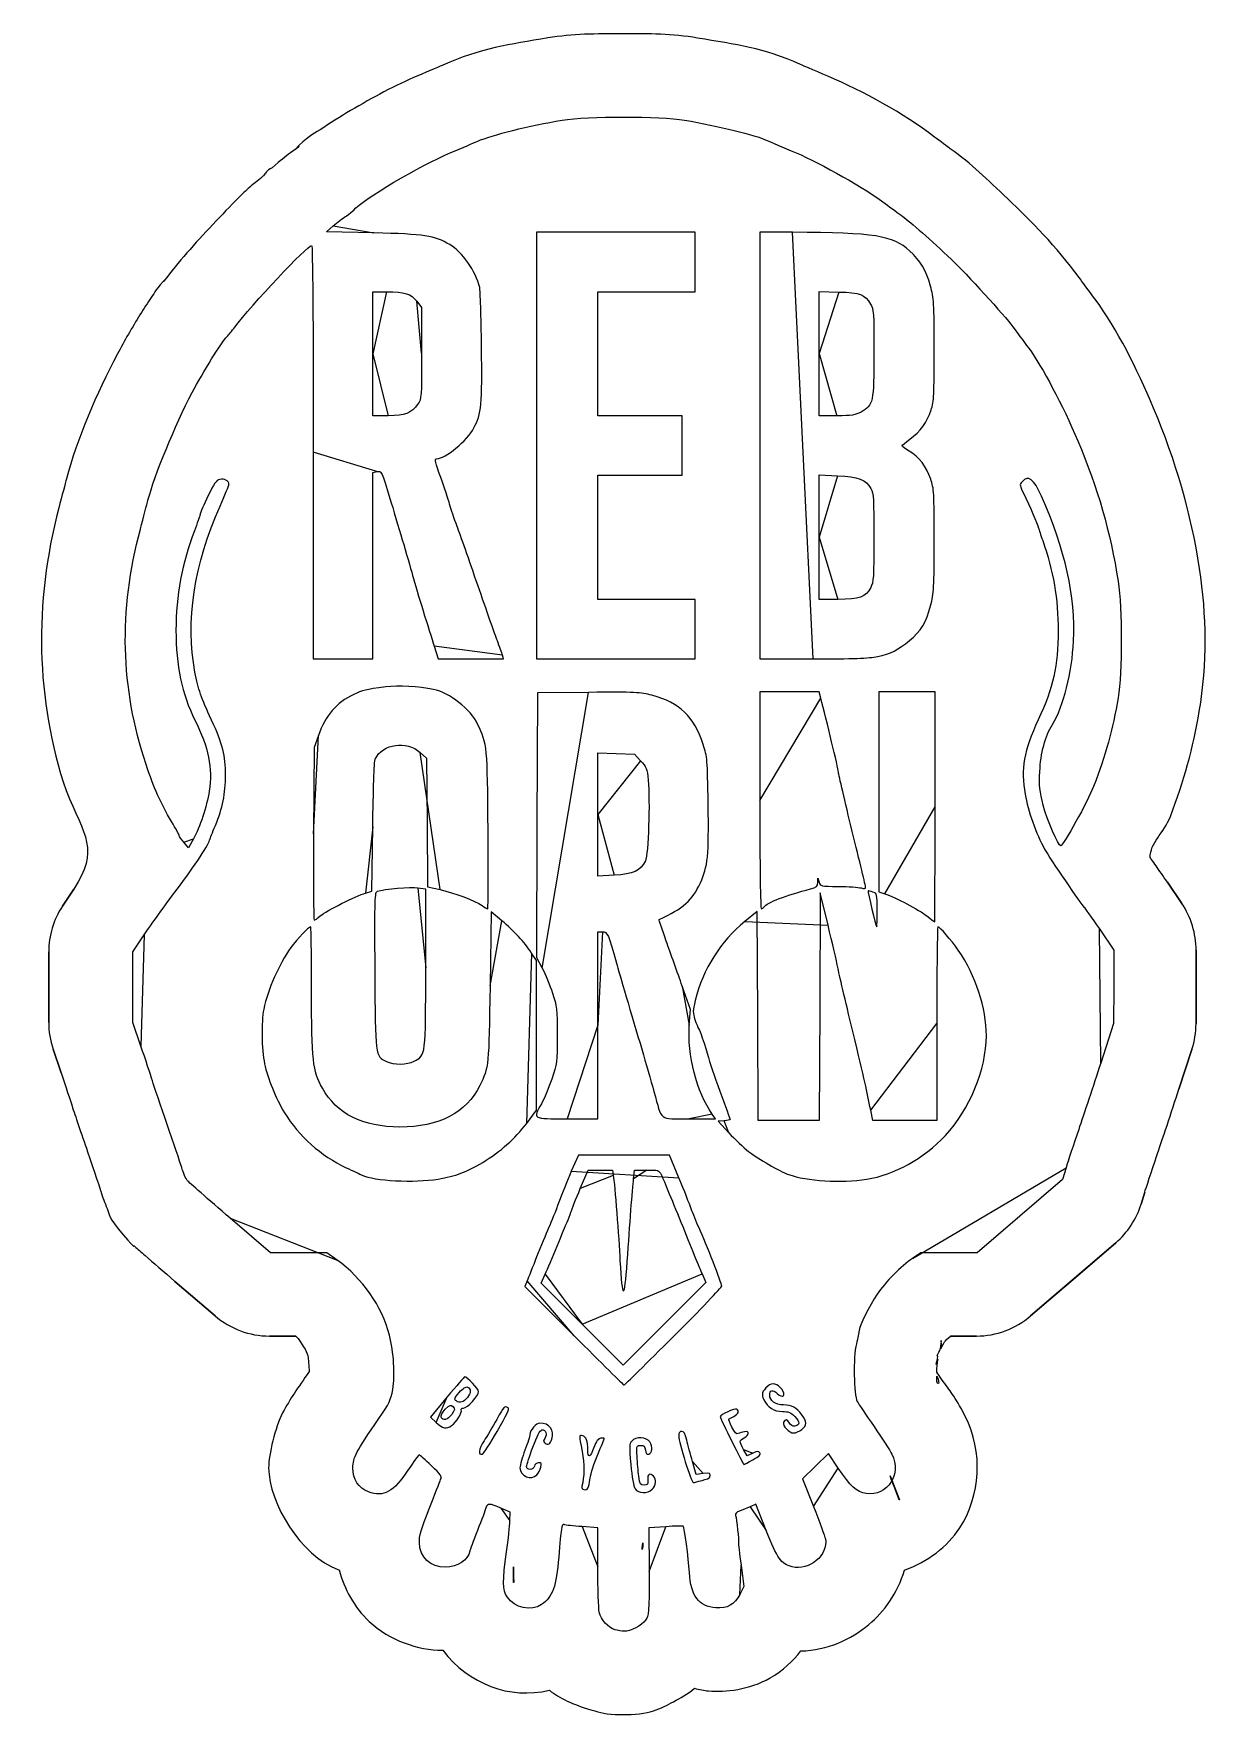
# Model space of a CAD drawing. Extents: x 17 to 183, y 228 to 282.
# Drawn here: x 85.1 to 120, y 228.4 to 278.4 of the extents above; entities that cross this region are included whole.
import ezdxf

# ---------------------------------------------------------------- set-up
doc = ezdxf.new("R2010")
doc.units = 0
doc.layers.add('Layer_1', color=7, linetype='CONTINUOUS')

msp = doc.modelspace()

# ---------------------------------------------------------------- linework, layer by layer
at = {"layer": 'Layer_1', "color": 7}
for points in [[(102.614869, 278.425841), (102.614699, 278.42582)], [(92.984274, 275.067893), (92.984274, 275.067893)], [(92.362093, 274.594058), (92.182258, 274.440155)], [(95.207341, 272.5032), (93.800757, 272.538258), (94.002277, 272.71075)], [(104.772586, 260.715096), (104.772586, 261.600705), (103.321173, 261.600705), (101.86976, 261.600705), (101.86976, 263.445722), (101.86976, 265.290739), (103.124372, 265.290739), (104.378983, 265.290739), (104.378983, 266.176347), (104.378983, 267.061955), (103.124372, 267.061955), (101.86976, 267.061955), (101.86976, 268.906972), (101.86976, 270.751989), (103.321173, 270.751989), (104.772586, 270.751989), (104.772586, 271.637597), (104.772586, 272.523205), (102.410965, 272.523205), (100.049343, 272.523205), (100.049343, 266.176347), (100.049343, 259.829488), (102.410965, 259.829488), (104.772586, 259.829488), (104.772586, 260.715096), (104.772586, 260.715096)], [(107.663113, 272.518855), (106.691405, 272.523209), (106.691405, 266.17635), (106.691405, 259.829492), (108.278119, 259.830354)], [(95.178498, 268.906973), (95.178498, 270.75199), (95.584402, 270.751731)], [(108.46262, 268.912154), (108.46262, 270.762353), (109.040726, 270.743836)], [(96.489447, 270.468216), (96.629911, 270.284622), (96.629911, 268.922961)], [(95.638627, 267.061992), (95.178498, 267.061992), (95.178498, 268.907009), (95.178498, 268.906973)], [(108.984827, 267.061955), (108.46262, 267.061955), (108.46262, 268.912154), (108.46262, 268.912154)], [(93.40728, 265.979545), (93.40728, 259.829488), (94.292889, 259.829488), (95.178497, 259.829488), (95.178497, 262.603578), (95.178497, 265.377668), (95.298585, 265.400625)], [(108.46262, 263.452689), (108.46262, 265.304674), (109.00151, 265.279131)], [(109.00869, 261.600705), (108.46262, 261.600705), (108.46262, 263.452689), (108.46262, 263.452689)], [(97.002519, 260.210792), (97.119905, 259.829488), (98.095934, 259.829488), (99.071964, 259.829488), (99.037786, 259.940189)], [(110.19172, 259.900493), (110.19172, 259.900482)], [(101.5951, 258.833901), (100.073944, 258.820878), (100.061346, 254.88611), (100.04875, 250.951341), (100.216261, 250.630271)], [(108.507734, 258.660978), (108.458829, 258.84548), (107.575118, 258.84548), (106.691406, 258.84548), (106.691406, 255.62285)], [(111.906653, 255.426047), (111.906653, 258.845479), (111.070245, 258.845479), (110.233837, 258.845479), (110.233837, 255.872667), (110.233837, 252.899855), (110.41373, 252.840485)], [(93.562204, 257.553865), (93.435447, 257.197264), (93.418928, 254.626541)], [(96.589552, 257.04475), (96.777513, 256.872628), (96.791455, 254.9608), (96.805397, 253.048973), (97.185059, 252.965638)], [(101.86976, 255.202421), (101.86976, 257.033768), (102.414604, 257.017115), (102.959449, 257.000461), (103.147746, 256.798481)], [(102.355669, 253.39447), (101.86976, 253.371072), (101.86976, 255.202421), (101.86976, 255.202421)], [(111.906653, 255.426047), (111.906653, 255.426047)], [(94.957097, 252.864107), (95.153898, 252.92108), (95.178498, 254.83777)], [(89.842407, 254.475162), (89.692646, 254.213083), (89.557345, 254.374902)], [(108.418324, 253.177023), (108.42323, 253.310428), (108.456851, 253.189939)], [(119.243531, 252.558246), (118.817012, 253.187163), (118.816839, 253.187335)], [(86.282224, 252.985257), (85.946801, 252.476399)], [(96.752836, 250.636686), (96.752923, 252.981391), (96.519221, 253.013526)], [(108.721428, 251.908214), (108.487221, 252.867624), (108.474582, 249.485093), (108.461943, 246.102561), (107.55244, 246.102561), (106.642937, 246.102561), (106.630271, 249.209744), (106.617604, 252.316926), (106.2486, 252.018596)], [(93.617314, 252.1824), (93.617314, 252.1824)], [(99.016647, 252.042182), (98.696331, 252.306468), (98.66668, 250.102424)], [(106.818187, 252.455536), (106.818185, 252.455536)], [(110.184637, 252.352237), (110.184637, 252.352237)], [(101.86976, 248.931587), (101.86976, 251.711413), (102.010511, 251.711413)], [(116.793629, 251.795651), (117.220298, 251.166482), (117.219307, 250.073635), (117.218315, 248.980787), (116.832523, 247.799977)], [(88.282193, 248.30845), (88.044431, 249.013724), (88.044431, 250.062672), (88.044431, 251.11162), (88.379963, 251.620618)], [(119.668873, 248.978725), (119.669882, 250.071541), (119.670891, 251.164526)], [(85.537458, 251.111978), (85.537458, 250.062942), (85.537458, 249.014073)], [(99.746603, 246.002053), (100.049343, 246.403821), (100.049343, 248.630978), (100.049343, 250.858135), (99.901547, 251.081268)], [(104.594619, 248.938733), (104.626936, 249.398486), (104.381775, 250.099845)], [(100.959551, 246.151762), (101.86976, 246.151762), (101.86976, 248.931587), (101.86976, 248.931587)], [(111.955853, 248.980787), (111.955853, 246.102561), (111.003167, 246.102561), (110.050481, 246.102561), (109.990836, 246.410064)], [(85.667282, 248.222329), (85.905042, 247.516966), (85.905215, 247.516793)], [(119.16052, 247.030514), (119.546289, 248.211227)], [(96.40852, 247.861551), (96.40851, 247.861554)], [(104.587033, 246.151762), (105.369693, 246.151762), (105.274366, 246.287063)], [(105.627241, 246.093231), (105.448687, 246.077961), (105.771578, 245.729759)], [(104.287212, 244.391714), (104.009979, 245.067088), (102.654166, 245.068218), (101.298352, 245.069347), (101.084681, 244.589643)], [(101.351822, 244.073044), (101.584561, 244.626548), (101.946333, 244.626548), (102.308105, 244.626548), (102.333775, 244.466647)], [(102.937189, 244.368246), (102.965718, 244.626548), (103.326684, 244.626548)], [(115.80101, 244.692832), (115.692495, 244.340913), (114.427192, 243.253719), (113.16189, 242.166525), (112.324513, 242.166525), (111.487137, 242.166525), (111.237541, 241.998438)], [(97.121917, 244.356265), (97.121917, 244.356265)], [(109.875578, 244.352961), (109.875578, 244.352963)], [(118.03318, 243.611283), (118.141451, 243.962702), (118.141624, 243.96322)], [(94.114439, 241.949533), (93.812988, 242.166525), (92.972067, 242.166525), (92.131146, 242.166525), (90.936496, 243.192481)], [(114.749002, 240.286692), (116.014244, 241.373784), (116.014417, 241.373956), (117.279827, 242.461216)], [(89.293283, 241.312323), (90.487972, 240.286355)], [(99.770055, 241.333751), (99.698271, 241.165188), (101.165012, 239.697836)], [(101.411122, 240.042135), (100.190367, 241.263622), (100.311603, 241.530572)], [(104.974614, 241.537523), (105.088753, 241.277524), (103.860315, 240.049086), (102.631876, 238.820647), (101.411122, 240.042135), (101.411122, 240.042135)], [(92.102949, 239.688085), (92.892336, 239.688085)], [(104.120373, 239.669285), (104.120373, 239.66929)], [(112.362654, 239.688085), (113.133688, 239.688085)], [(112.089366, 239.559608), (112.089366, 239.559608)], [(111.954995, 238.498784), (111.954995, 238.498784)], [(97.391763, 237.875562), (96.890631, 237.274633), (97.067052, 237.112955)], [(97.66538, 237.755349), (97.665381, 237.755349)], [(97.21182, 237.275482), (97.21182, 237.275482)], [(97.525137, 237.025041), (97.525137, 237.025041)], [(98.882238, 236.852842), (98.882238, 236.852842)], [(107.939388, 236.905648), (107.939381, 236.905648)], [(106.483061, 236.204809), (106.318103, 236.126146), (106.20955, 236.314759)], [(109.025979, 235.761791), (108.738826, 236.198107), (108.352176, 235.819678), (107.965526, 235.441248), (108.29008, 234.616974)], [(105.006289, 235.598083), (104.797187, 235.567273), (104.688676, 235.951772)], [(106.483773, 236.006072), (106.483773, 236.00607)], [(100.062483, 235.561365), (100.062484, 235.561365)], [(101.642689, 235.455916), (101.642689, 235.455916)], [(103.493375, 235.130861), (103.493375, 235.130861)], [(104.972546, 235.391334), (104.972546, 235.391334)], [(110.568346, 235.525282), (110.568347, 235.52528)], [(110.568347, 235.52528), (110.846014, 234.819917), (110.838772, 234.812847)], [(106.883779, 233.904365), (106.577608, 234.682943), (106.400805, 234.606912)], [(99.257869, 234.186025), (99.264102, 234.446599), (98.991113, 234.567328)], [(101.870934, 232.823478), (101.869761, 233.984727), (101.404115, 234.017459)], [(103.893158, 234.017106), (103.392402, 233.984289), (103.396627, 232.687371)], [(103.208591, 233.537667), (103.208591, 233.537667)], [(99.3642, 232.356616), (99.363864, 232.821527)], [(106.132638, 232.870562), (106.215305, 232.239369), (106.096653, 232.003367)], [(102.384523, 230.951957), (102.384517, 230.951958)]]:
    msp.add_lwpolyline(points, close=True, dxfattribs=at)
for points in [[(100.381918, 278.300036), (99.25856, 278.115488), (98.367107, 277.988324), (97.26175, 277.493473)], [(102.614699, 278.42582), (101.818886, 278.425561), (101.133676, 278.423535), (100.381918, 278.300036)], [(104.841419, 278.298543), (104.074356, 278.429387), (103.411061, 278.426081), (102.614869, 278.425841)], [(107.90501, 277.511344), (106.79538, 278.012585), (105.992006, 278.102274), (104.841419, 278.298543)], [(96.515974, 277.176573), (95.848003, 276.897224), (95.168676, 276.525283), (94.519774, 276.141682)], [(97.26175, 277.493473), (97.246293, 277.48655), (96.838602, 277.311498), (96.515974, 277.176573)], [(108.713256, 277.165313), (108.326602, 277.329287), (107.848005, 277.537094), (107.90501, 277.511344)], [(111.889159, 275.354505), (110.95005, 276.062701), (109.788725, 276.709227), (108.713256, 277.165313)], [(94.519774, 276.141682), (94.195322, 275.949881), (93.891414, 275.760356), (93.613696, 275.570352)], [(98.302725, 275.230687), (98.710067, 275.413047), (99.845252, 275.694913), (100.811949, 275.853725)], [(100.811949, 275.853725), (101.563888, 275.977257), (103.731199, 275.977909), (104.452782, 275.85482)], [(104.452782, 275.85482), (105.481952, 275.679263), (106.541967, 275.419506), (106.912805, 275.251992)], [(93.613696, 275.570352), (93.378558, 275.40948), (93.222326, 275.366952), (92.868426, 274.979659)], [(97.500561, 274.889416), (97.83351, 275.028657), (98.194484, 275.182229), (98.302725, 275.230687)], [(106.912805, 275.251992), (106.993985, 275.21532), (107.381439, 275.049173), (107.773813, 274.882774)], [(112.358952, 275.007295), (112.290087, 275.056531), (112.045046, 275.236948), (111.889159, 275.354505)], [(92.868426, 274.979659), (92.683176, 274.850553), (92.534721, 274.741822), (92.362093, 274.594058)], [(92.984274, 275.067893), (92.937442, 275.036794), (92.915545, 275.012816), (92.875329, 274.984879)], [(92.875329, 274.984879), (92.939844, 275.046232), (92.95782, 275.048099), (92.967604, 275.055768)], [(92.967604, 275.055768), (92.983521, 275.068247), (92.973984, 275.061062), (92.984274, 275.067893)], [(94.612691, 273.182146), (94.862696, 273.487252), (96.591174, 274.509106), (97.500561, 274.889416)], [(107.773813, 274.882774), (108.506584, 274.57202), (109.853359, 273.806102), (110.424928, 273.375074)], [(114.068225, 273.511366), (113.430647, 274.115241), (113.010569, 274.541405), (112.358952, 275.007295)], [(91.927997, 274.20391), (91.9058, 274.183611), (91.86561, 274.14815), (91.787565, 274.076276)], [(92.182258, 274.440155), (92.020314, 274.354695), (91.972663, 274.266384), (91.927997, 274.20391)], [(91.613623, 273.942914), (91.477773, 273.827743), (91.375993, 273.73074), (91.262204, 273.620289)], [(91.787565, 274.076276), (91.727132, 274.030366), (91.655616, 273.978515), (91.613623, 273.942914)], [(91.262204, 273.620289), (91.034626, 273.399388), (90.782053, 273.138852), (90.51626, 272.85616)], [(94.383643, 273.002673), (94.48256, 273.068358), (94.585631, 273.149121), (94.612691, 273.182146)], [(110.424928, 273.375074), (110.59768, 273.244799), (110.831921, 273.07179), (110.945465, 272.990609)], [(116.189198, 271.177387), (115.511128, 272.101434), (114.751139, 272.864552), (114.068225, 273.511366)], [(90.51626, 272.85616), (89.984674, 272.290775), (89.467854, 271.730495), (89.055692, 271.177365)], [(94.002277, 272.71075), (94.113112, 272.805622), (94.284727, 272.936987), (94.383643, 273.002673)], [(110.945465, 272.990609), (111.16571, 272.833139), (111.796282, 272.275427), (112.391791, 271.711398)], [(97.470432, 272.152605), (97.004719, 272.421391), (96.720003, 272.465499), (95.207341, 272.5032)], [(98.358347, 270.874991), (98.238599, 271.372819), (97.848181, 271.934588), (97.470432, 272.152605)], [(111.147724, 271.970078), (110.651344, 272.423741), (110.117155, 272.507868), (107.663113, 272.518855)], [(91.071495, 269.695927), (91.558561, 270.349579), (93.232171, 272.129602), (93.359683, 272.129602)], [(93.359683, 272.129602), (93.390092, 272.129602), (93.40728, 269.908721), (93.40728, 265.979545)], [(111.770109, 270.918826), (111.632188, 271.413536), (111.485413, 271.66145), (111.147724, 271.970078)], [(112.391791, 271.711398), (112.828323, 271.29794), (113.978167, 270.038933), (114.219072, 269.710637)], [(89.064106, 271.172822), (88.71033, 270.819046), (88.700027, 270.742839), (88.588925, 270.581118)], [(89.055692, 271.177365), (89.031043, 271.144284), (88.816134, 270.924842), (89.064106, 271.172822)], [(116.657139, 270.543418), (116.492739, 270.76556), (116.277553, 271.05698), (116.189198, 271.177387)], [(95.584402, 270.751731), (96.130687, 270.751386), (96.317645, 270.692795), (96.489447, 270.468216)], [(98.413415, 269.128374), (98.402655, 270.007832), (98.377875, 270.79381), (98.358347, 270.874991)], [(109.040726, 270.743836), (109.681784, 270.723301), (109.806876, 270.675783), (109.986968, 270.384388)], [(111.8802, 269.029973), (111.878484, 270.422343), (111.870541, 270.558592), (111.770109, 270.918826)], [(88.588925, 270.581118), (88.477822, 270.419397), (88.367324, 270.248033), (88.252492, 270.063672)], [(109.986968, 270.384388), (110.079905, 270.234014), (110.086235, 270.141643), (110.086235, 268.936105)], [(118.406824, 267.284839), (117.894216, 268.492931), (117.341164, 269.619145), (116.657139, 270.543418)], [(88.252492, 270.063672), (88.02283, 269.694951), (87.784699, 269.289084), (87.581648, 268.901649)], [(90.845069, 269.419789), (90.889664, 269.464385), (90.991556, 269.588647), (91.071495, 269.695927)], [(114.219072, 269.710637), (114.313783, 269.581569), (114.526983, 269.292593), (114.692851, 269.068468)], [(89.805359, 267.750762), (90.122648, 268.356166), (90.686354, 269.261074), (90.845069, 269.419789)], [(87.581648, 268.901649), (86.967148, 267.729146), (86.375768, 266.368088), (86.064502, 265.182706)], [(96.629911, 268.922961), (96.629911, 267.618432), (96.625592, 267.55547), (96.526987, 267.422347)], [(98.187327, 266.700855), (98.409199, 267.118699), (98.434659, 267.392054), (98.413415, 269.128374)], [(110.086235, 268.936105), (110.086235, 267.466857), (110.06661, 267.376454), (109.703312, 267.17227)], [(111.788171, 267.234157), (111.872241, 267.498509), (111.881859, 267.686184), (111.8802, 269.029973)], [(114.692851, 269.068468), (115.090337, 268.531373), (115.704189, 267.374506), (116.153221, 266.316246)], [(88.490118, 264.552732), (88.684573, 265.293267), (89.293921, 266.774908), (89.805359, 267.750762)], [(96.526987, 267.422347), (96.310498, 267.130078), (96.142651, 267.061992), (95.638627, 267.061992)], [(109.703312, 267.17227), (109.534231, 267.077241), (109.434671, 267.061955), (108.984827, 267.061955)], [(111.15865, 266.365946), (111.463811, 266.583541), (111.673022, 266.872077), (111.788171, 267.234157)], [(119.772929, 262.522077), (119.518396, 264.16345), (119.069769, 265.722437), (118.406824, 267.284839)], [(97.076548, 265.782743), (97.333529, 265.782743), (97.986321, 266.322307), (98.187327, 266.700855)], [(111.139395, 266.009471), (111.020182, 266.079336), (110.92368, 266.150998), (110.924948, 266.168722)], [(110.924948, 266.168722), (110.926215, 266.186446), (111.031381, 266.275197), (111.15865, 266.365946)], [(116.153221, 266.316246), (116.744239, 264.923362), (117.127244, 263.589344), (117.351702, 262.141909)], [(97.198636, 265.229238), (97.043524, 265.667331), (97.018068, 265.782743), (97.076548, 265.782743)], [(111.776825, 265.177906), (111.649033, 265.551238), (111.426957, 265.840949), (111.139395, 266.009471)], [(86.064502, 265.182706), (86.032916, 265.062418), (85.930853, 264.673892), (85.838362, 264.321924)], [(90.624048, 265.171279), (90.521466, 265.145532), (90.453115, 265.047935), (90.27639, 264.674866)], [(90.898057, 265.022554), (90.898057, 265.12837), (90.757357, 265.204737), (90.624048, 265.171279)], [(95.298585, 265.400625), (95.441462, 265.427937), (95.450992, 265.408505), (95.690259, 264.601932)], [(97.463891, 264.428363), (97.425786, 264.564417), (97.306422, 264.924811), (97.198636, 265.229238)], [(109.00151, 265.279131), (109.625324, 265.249564), (109.852782, 265.161769), (109.995626, 264.895418)], [(111.880185, 263.347321), (111.88128, 264.775438), (111.874702, 264.891976), (111.776825, 265.177906)], [(115.070268, 264.674719), (114.840455, 265.191886), (114.683126, 265.3077), (114.494113, 265.098843)], [(90.27639, 264.674866), (90.155405, 264.419464), (90.048789, 264.170888), (90.039465, 264.122475)], [(90.635509, 264.376672), (90.77991, 264.699273), (90.898057, 264.989921), (90.898057, 265.022554)], [(109.995626, 264.895418), (110.07706, 264.743577), (110.086235, 264.595408), (110.086235, 263.432229)], [(114.494113, 265.098843), (114.413634, 265.009913), (114.416588, 264.991295), (114.554632, 264.717539)], [(114.554632, 264.717539), (114.711672, 264.406114), (114.954834, 263.842378), (114.985349, 263.718983)], [(116.024557, 260.359548), (116.084371, 261.707783), (115.782889, 263.071046), (115.070268, 264.674719)], [(85.838362, 264.321924), (85.089207, 261.471131), (85.151331, 258.64073), (86.052546, 255.912962)], [(88.2639, 263.691724), (88.356344, 264.043508), (88.458142, 264.430961), (88.490118, 264.552732)], [(89.889719, 259.439427), (89.600462, 260.926762), (89.859818, 262.643739), (90.635509, 264.376672)], [(95.690259, 264.601932), (95.782574, 264.29074), (95.947106, 263.737234), (96.055885, 263.371921)], [(97.688772, 263.764157), (97.603193, 263.993416), (97.501997, 264.292309), (97.463891, 264.428363)], [(88.434383, 256.690176), (87.6712, 259.000154), (87.616911, 261.229709), (88.2639, 263.691724)], [(89.871534, 263.641685), (89.510387, 262.702188), (89.32413, 261.697318), (89.323841, 260.686867)], [(90.039465, 264.122475), (90.030142, 264.074062), (89.954572, 263.857707), (89.871534, 263.641685)], [(98.304729, 262.018909), (98.051533, 262.749536), (97.774352, 263.534897), (97.688772, 263.764157)], [(114.985349, 263.718983), (114.995749, 263.67693), (115.050839, 263.510534), (115.107771, 263.349214)], [(96.055885, 263.371921), (96.164665, 263.006608), (96.302421, 262.530594), (96.362012, 262.314111)], [(110.086235, 263.432229), (110.086235, 262.246118), (110.078217, 262.122277), (109.990289, 261.949918)], [(111.772218, 261.410918), (111.870523, 261.789399), (111.879111, 261.943427), (111.880185, 263.347321)], [(115.107771, 263.349214), (115.423346, 262.455029), (115.567751, 261.609915), (115.566269, 260.665895)], [(96.362012, 262.314111), (96.421603, 262.09763), (96.563683, 261.621615), (96.677745, 261.256302)], [(117.351702, 262.141909), (117.477893, 261.328155), (117.477369, 259.426705), (117.350745, 258.673277)], [(119.767032, 258.262788), (120.006482, 259.687554), (119.98884, 261.129729), (119.772929, 262.522077)], [(98.884348, 260.370694), (98.818755, 260.546585), (98.557927, 261.288282), (98.304729, 262.018909)], [(109.990289, 261.949918), (109.845776, 261.66665), (109.660411, 261.600705), (109.00869, 261.600705)], [(96.677745, 261.256302), (96.791808, 260.890988), (96.937956, 260.420509), (97.002519, 260.210792)], [(111.144046, 260.372667), (111.481624, 260.654592), (111.646597, 260.927262), (111.772218, 261.410918)], [(89.323841, 260.686867), (89.323582, 259.614884), (89.496243, 258.79759), (89.889708, 258.009072)], [(115.566269, 260.665895), (115.564605, 259.607782), (115.427563, 258.994359), (114.974192, 258.015725)], [(99.037786, 259.940189), (99.018989, 260.001076), (98.949941, 260.194802), (98.884348, 260.370694)], [(110.19172, 259.900482), (110.583968, 259.983621), (110.815896, 260.098617), (111.144046, 260.372667)], [(115.394842, 257.877917), (115.728157, 258.417232), (115.982931, 259.421262), (116.024557, 260.359548)], [(108.278119, 259.830354), (109.452226, 259.830958), (109.949837, 259.849225), (110.19172, 259.900493)], [(90.382281, 258.009072), (90.065387, 258.696443), (89.993767, 258.904418), (89.889719, 259.439427)], [(94.611196, 258.771494), (94.098469, 258.523971), (93.772568, 258.145677), (93.562204, 257.553865)], [(95.565393, 258.994723), (94.948188, 258.917155), (94.879767, 258.901147), (94.611196, 258.771494)], [(96.989562, 258.921896), (96.544611, 259.010779), (95.939402, 259.041727), (95.565393, 258.994723)], [(98.297797, 257.891571), (98.091933, 258.327451), (97.45527, 258.828868), (96.989562, 258.921896)], [(103.480619, 258.746963), (103.14514, 258.839), (102.995673, 258.845893), (101.5951, 258.833901)], [(105.007824, 257.283066), (104.726646, 258.131986), (104.327442, 258.51464), (103.480619, 258.746963)], [(109.03224, 256.459257), (109.019926, 256.582815), (108.6768, 258.023156), (108.507734, 258.660978)], [(117.350745, 258.673277), (117.195457, 257.749282), (116.975921, 256.955585), (116.621207, 256.035733)], [(118.905745, 255.144135), (119.309116, 256.190167), (119.586891, 257.190917), (119.767032, 258.262788)], [(89.889708, 258.009072), (90.292429, 257.202004), (90.417702, 256.576708), (90.31225, 255.89997)], [(90.798802, 256.378355), (90.799871, 256.954869), (90.714871, 257.287655), (90.382281, 258.009072)], [(98.609641, 254.724941), (98.589085, 257.241916), (98.584992, 257.283484), (98.297797, 257.891571)], [(114.974192, 258.015725), (114.548316, 257.096439), (114.453188, 256.558345), (114.583449, 255.805471)], [(115.021744, 256.483857), (115.045544, 257.020066), (115.183701, 257.536282), (115.394842, 257.877917)], [(95.248051, 256.847829), (95.469985, 257.30879), (96.186378, 257.413951), (96.589552, 257.04475)], [(105.155148, 255.512102), (105.134921, 256.842806), (105.128641, 256.918303), (105.007824, 257.283066)], [(89.192917, 254.991478), (88.868167, 255.537678), (88.664359, 255.994095), (88.434383, 256.690176)], [(95.178498, 254.83777), (95.192029, 255.89195), (95.223327, 256.796476), (95.248051, 256.847829)], [(103.147746, 256.798481), (103.320659, 256.613001), (103.338891, 256.566114), (103.370894, 256.224596)], [(90.497072, 254.878076), (90.711481, 255.38868), (90.797761, 255.817687), (90.798802, 256.378355)], [(103.370894, 256.224596), (103.430762, 255.585706), (103.376308, 254.026), (103.287021, 253.822234)], [(109.443592, 254.700359), (109.225439, 255.586573), (109.04033, 256.378076), (109.03224, 256.459257)], [(115.124936, 255.475247), (115.016946, 255.896522), (115.00211, 256.041519), (115.021744, 256.483857)], [(86.052546, 255.912962), (86.615131, 254.561485), (87.049386, 254.141128), (86.282224, 252.985257)], [(90.31225, 255.89997), (90.239837, 255.43527), (90.033517, 254.8096), (89.842407, 254.475162)], [(114.583449, 255.805471), (114.667884, 255.317457), (114.918592, 254.612775), (115.164318, 254.172773)], [(116.621207, 256.035733), (116.453025, 255.599605), (115.716915, 254.269836), (115.643671, 254.269836)], [(104.924616, 253.168216), (105.146742, 253.652451), (105.178506, 253.975408), (105.155148, 255.512102)], [(106.691406, 255.62285), (106.691406, 253.641976), (106.709245, 252.40022), (106.737702, 252.40022)], [(111.894353, 252.009146), (111.90112, 252.007758), (111.906653, 253.545359), (111.906653, 255.426047)], [(115.643671, 254.269836), (115.568127, 254.269836), (115.236235, 255.04107), (115.124936, 255.475247)], [(118.306295, 253.915769), (118.293781, 254.371207), (118.710875, 254.638802), (118.905745, 255.144135)], [(89.422043, 254.571417), (89.422043, 254.590497), (89.318937, 254.779526), (89.192917, 254.991478)], [(90.332191, 254.466639), (90.333536, 254.480169), (90.407731, 254.665316), (90.497072, 254.878076)], [(98.596272, 252.40022), (98.614066, 252.40022), (98.620082, 253.446345), (98.609641, 254.724941)], [(109.840234, 253.03451), (109.840234, 253.064514), (109.661745, 253.814146), (109.443592, 254.700359)], [(89.35882, 252.981519), (89.887394, 253.681466), (90.319725, 254.341095), (90.332191, 254.466639)], [(89.557345, 254.374902), (89.482929, 254.463903), (89.422043, 254.552335), (89.422043, 254.571417)], [(93.418928, 254.626541), (93.409842, 253.212643), (93.416919, 252.055817), (93.434643, 252.055817)], [(115.164318, 254.172773), (115.318859, 253.896054), (116.269118, 252.493462), (116.331896, 252.44942)], [(103.287021, 253.822234), (103.158758, 253.529523), (102.924336, 253.421854), (102.355669, 253.39447)], [(118.310338, 253.908527), (118.309381, 253.910191), (118.306373, 253.913002), (118.306295, 253.915769)], [(118.342668, 253.866262), (118.333942, 253.878041), (118.31984, 253.895899), (118.310338, 253.908527)], [(118.478554, 253.677335), (118.430202, 253.745811), (118.388444, 253.80448), (118.342668, 253.866262)], [(118.816839, 253.187335), (118.692032, 253.371376), (118.575222, 253.540435), (118.478554, 253.677335)], [(103.699448, 252.073288), (104.411822, 252.404565), (104.687217, 252.650684), (104.924616, 253.168216)], [(108.204319, 252.989861), (108.383544, 253.035938), (108.41412, 253.062679), (108.418324, 253.177023)], [(108.456851, 253.189939), (108.489732, 253.072104), (108.502356, 253.069278), (109.030052, 253.061633)], [(88.379963, 251.620618), (88.564506, 251.900568), (89.004992, 252.512973), (89.35882, 252.981519)], [(93.617314, 252.1824), (93.798556, 252.334905), (94.682227, 252.784534), (94.957097, 252.864107)], [(95.311994, 252.911135), (95.228929, 252.885913), (95.224856, 252.75636), (95.238193, 250.56361)], [(96.519221, 253.013526), (96.307063, 253.0427), (95.527545, 252.976585), (95.311994, 252.911135)], [(97.185059, 252.965638), (97.594892, 252.87568), (98.222728, 252.636848), (98.433323, 252.490793)], [(106.818185, 252.455536), (106.89213, 252.575182), (107.494445, 252.807361), (108.204319, 252.989861)], [(109.030052, 253.061633), (109.326821, 253.057331), (109.630517, 253.037199), (109.704933, 253.016888)], [(109.704933, 253.016888), (109.793386, 252.992745), (109.840234, 252.998846), (109.840234, 253.03451)], [(109.910852, 252.930042), (109.894182, 252.913372), (110.149797, 251.859014), (110.170509, 251.859014)], [(110.054811, 252.894818), (109.983408, 252.921966), (109.918626, 252.937816), (109.910852, 252.930042)], [(110.184637, 252.352237), (110.184637, 252.839982), (110.183197, 252.846007), (110.054811, 252.894818)], [(110.41373, 252.840485), (110.718738, 252.739824), (111.43472, 252.363343), (111.664132, 252.182993)], [(85.946801, 252.476399), (85.679807, 252.071434), (85.537481, 251.597038), (85.537458, 251.111978)], [(93.434643, 252.055817), (93.452372, 252.055817), (93.534574, 252.11278), (93.617314, 252.1824)], [(98.433323, 252.490793), (98.505151, 252.440978), (98.578478, 252.40022), (98.596272, 252.40022)], [(106.737702, 252.40022), (106.763165, 252.40022), (106.799383, 252.425113), (106.818187, 252.455536)], [(110.170509, 251.859014), (110.178277, 251.859014), (110.184637, 252.080964), (110.184637, 252.352237)], [(111.664132, 252.182993), (111.783988, 252.088769), (111.887587, 252.010539), (111.894353, 252.009146)], [(116.331896, 252.44942), (116.351182, 252.435889), (116.558962, 252.141694), (116.793629, 251.795651)], [(119.670891, 251.164526), (119.671322, 251.661431), (119.522446, 252.147004), (119.243531, 252.558246)], [(93.33217, 251.859015), (93.266387, 251.859015), (92.932817, 251.510711), (92.743179, 251.244009)], [(93.358082, 249.987323), (93.358082, 251.016754), (93.346421, 251.859015), (93.33217, 251.859015)], [(99.901547, 251.081268), (99.680919, 251.414356), (99.37516, 251.74638), (99.016647, 252.042182)], [(102.010511, 251.711413), (102.160678, 251.711413), (102.188614, 251.649115), (102.429707, 250.776604)], [(103.910368, 251.433682), (103.785932, 251.781545), (103.691018, 252.069368), (103.699448, 252.073288)], [(106.2486, 252.018596), (105.520449, 251.429906), (104.998542, 250.599347), (104.772534, 249.669594)], [(109.012446, 250.653603), (108.981201, 250.815964), (108.850242, 251.38054), (108.721428, 251.908214)], [(111.989802, 251.859014), (111.97113, 251.859014), (111.955853, 250.563812), (111.955853, 248.980787)], [(112.593134, 251.170208), (112.393234, 251.461567), (112.045106, 251.859014), (111.989802, 251.859014)], [(92.743179, 251.244009), (92.378424, 250.731027), (92.058276, 250.003353), (91.935788, 249.408871)], [(104.381775, 250.099845), (104.246938, 250.485592), (104.034804, 251.08582), (103.910368, 251.433682)], [(113.431867, 248.614669), (113.431867, 249.450613), (113.119089, 250.403616), (112.593134, 251.170208)], [(96.40851, 247.861554), (96.755604, 248.034947), (96.752751, 248.011955), (96.752836, 250.636686)], [(100.216261, 250.630271), (100.308392, 250.453681), (100.446446, 250.121008), (100.523048, 249.890996)], [(102.429707, 250.776604), (102.508754, 250.490535), (102.8693, 249.262667), (103.188175, 248.19358)], [(109.449103, 248.783986), (109.240187, 249.649914), (109.043691, 250.491242), (109.012446, 250.653603)], [(95.238193, 250.56361), (95.25387, 247.986235), (95.249387, 248.021531), (95.581858, 247.85768)], [(93.67804, 247.061971), (93.390737, 247.576093), (93.358082, 247.874667), (93.358082, 249.987323)], [(98.66668, 250.102424), (98.634849, 247.736202), (98.628491, 247.674384), (98.361915, 247.139186)], [(100.523048, 249.890996), (100.654085, 249.497526), (100.662322, 249.423324), (100.662321, 248.636385)], [(104.772534, 249.669594), (104.696995, 249.358845), (104.695993, 249.303557), (104.762274, 249.103789)], [(91.935788, 249.408871), (91.857967, 249.031172), (91.869894, 248.224242), (91.959781, 247.785603)], [(85.537458, 249.014073), (85.537455, 248.74486), (85.581304, 248.477443), (85.667282, 248.222329)], [(100.662321, 248.636385), (100.662319, 247.818009), (100.658829, 247.7899), (100.50035, 247.332572)], [(105.274366, 246.287063), (104.817912, 246.934931), (104.53213, 248.049756), (104.594619, 248.938733)], [(104.762274, 249.103789), (104.802676, 248.982018), (104.851779, 248.860247), (104.871392, 248.833186)], [(104.871392, 248.833186), (104.91013, 248.779739), (105.156502, 248.048767), (105.187696, 247.894732)], [(109.990836, 246.410064), (109.875376, 247.005316), (109.82556, 247.223617), (109.449103, 248.783986)], [(119.546289, 248.211227), (119.627251, 248.459023), (119.66862, 248.718039), (119.668873, 248.978725)], [(88.622053, 247.283373), (88.565899, 247.459264), (88.412962, 247.920549), (88.282193, 248.30845)], [(103.188175, 248.19358), (103.293101, 247.841797), (103.452575, 247.288292), (103.54256, 246.963569)], [(112.213652, 245.653426), (112.931399, 246.414274), (113.431867, 247.630813), (113.431867, 248.614669)], [(91.959781, 247.785603), (92.04791, 247.355543), (92.291059, 246.75934), (92.55588, 246.323964)], [(95.581858, 247.85768), (95.796324, 247.751985), (96.192907, 247.753843), (96.40852, 247.861551)], [(105.187696, 247.894732), (105.19825, 247.842616), (105.34164, 247.429409), (105.50634, 246.976493)], [(116.832523, 247.799977), (116.620338, 247.150531), (116.32586, 246.264923), (116.178127, 245.831959)], [(85.905215, 247.516793), (86.032817, 247.138284), (86.190878, 246.659906), (86.232386, 246.52989)], [(89.065046, 245.979561), (88.877554, 246.520766), (88.678207, 247.107482), (88.622053, 247.283373)], [(98.361915, 247.139186), (97.955123, 246.322481), (97.151699, 245.90576), (95.983903, 245.90576)], [(100.50035, 247.332572), (100.411266, 247.0755), (100.273346, 246.745), (100.193862, 246.598129)], [(95.983903, 245.90576), (94.880624, 245.90576), (94.107531, 246.293406), (93.67804, 247.061971)], [(103.54256, 246.963569), (103.793728, 246.057204), (103.67207, 246.151762), (104.587033, 246.151762)], [(105.50634, 246.976493), (105.671041, 246.523578), (105.805796, 246.142996), (105.805796, 246.130755)], [(118.495906, 245.031789), (118.652225, 245.489917), (118.944722, 246.370011), (119.16052, 247.030514)], [(86.232386, 246.52989), (86.31982, 246.256024), (86.503646, 245.719705), (86.694602, 245.1685)], [(92.55588, 246.323964), (92.972653, 245.638771), (93.643415, 245.0414), (94.38402, 244.695849)], [(100.193862, 246.598129), (99.942846, 246.134305), (99.9129, 246.151762), (100.959551, 246.151762)], [(105.805796, 246.130755), (105.805796, 246.118516), (105.725446, 246.10163), (105.627241, 246.093231)], [(89.493097, 244.700349), (89.44516, 244.86271), (89.252537, 245.438356), (89.065046, 245.979561)], [(98.450329, 244.854561), (98.977443, 245.173831), (99.413151, 245.559529), (99.746603, 246.002053)], [(105.771578, 245.729759), (105.949169, 245.538249), (106.212174, 245.290988), (106.356037, 245.18029)], [(109.875578, 244.352963), (110.68013, 244.475454), (111.568586, 244.969623), (112.213652, 245.653426)], [(116.178127, 245.831959), (116.030396, 245.398995), (115.860692, 244.886388), (115.80101, 244.692832)], [(86.694602, 245.1685), (86.876008, 244.644861), (87.099715, 243.957907), (87.087611, 243.998901)], [(106.356037, 245.18029), (106.666886, 244.941101), (107.262541, 244.598039), (107.546319, 244.494759)], [(89.66105, 244.311791), (89.616612, 244.363136), (89.541034, 244.537988), (89.493097, 244.700349)], [(94.38402, 244.695849), (94.590971, 244.59929), (94.804575, 244.499147), (94.858696, 244.473308)], [(97.121917, 244.356265), (97.63985, 244.440951), (97.975048, 244.566686), (98.450329, 244.854561)], [(103.326684, 244.626548), (103.671108, 244.626548), (103.690871, 244.620315), (103.757943, 244.490617)], [(118.141624, 243.96322), (118.174536, 244.069921), (118.353914, 244.615646), (118.495906, 245.031789)], [(90.936496, 243.192481), (90.279439, 243.756757), (89.705488, 244.260446), (89.66105, 244.311791)], [(94.858696, 244.473308), (95.21639, 244.302537), (96.414403, 244.240581), (97.121917, 244.356265)], [(101.084681, 244.589643), (100.967161, 244.325805), (100.799944, 243.910676), (100.713086, 243.667134)], [(102.333775, 244.466647), (102.374395, 244.213608), (102.50153, 242.595182), (102.532904, 241.931749)], [(102.750187, 241.908224), (102.822812, 243.014307), (102.900441, 244.035512), (102.937189, 244.368246)], [(103.757943, 244.490617), (103.796604, 244.415855), (104.06049, 243.779324), (104.344356, 243.076104)], [(104.651432, 243.470338), (104.603588, 243.605639), (104.43969, 244.020259), (104.287212, 244.391714)], [(107.546319, 244.494759), (108.087415, 244.297829), (109.106123, 244.235814), (109.875578, 244.352961)], [(87.087611, 243.998901), (87.143427, 243.809854), (87.200912, 243.652149), (87.275024, 243.480781)], [(100.713086, 243.667134), (100.626227, 243.423592), (100.489572, 243.080419), (100.409406, 242.904527)], [(101.071357, 243.371937), (101.097607, 243.453117), (101.223817, 243.768615), (101.351822, 244.073044)], [(87.275024, 243.480781), (87.349135, 243.309413), (87.280498, 243.242324), (87.758625, 242.689878)], [(100.959428, 243.076734), (100.994738, 243.157915), (101.045107, 243.290756), (101.071357, 243.371937)], [(104.884188, 242.904532), (104.804016, 243.080424), (104.699275, 243.335037), (104.651432, 243.470338)], [(117.279827, 242.461216), (117.634352, 242.765878), (117.895514, 243.164568), (118.03318, 243.611283)], [(87.758625, 242.689878), (88.185068, 242.197159), (88.017479, 242.427036), (88.100782, 242.352099)], [(100.409406, 242.904527), (100.329241, 242.728636), (100.168743, 242.341182), (100.052745, 242.043519)], [(100.664034, 242.363328), (100.791191, 242.674521), (100.924118, 242.995553), (100.959428, 243.076734)], [(104.344356, 243.076104), (104.628222, 242.372885), (104.911838, 241.680522), (104.974614, 241.537523)], [(105.559794, 241.174988), (105.559794, 241.25291), (105.097052, 242.437525), (104.884188, 242.904532)], [(88.100782, 242.352099), (88.184086, 242.277161), (88.285632, 242.187386), (88.405895, 242.081841)], [(100.311603, 241.530572), (100.378284, 241.677395), (100.536878, 242.052135), (100.664034, 242.363328)], [(88.405895, 242.081841), (88.646422, 241.870751), (88.958816, 241.59956), (89.293283, 241.312323)], [(95.673318, 239.715104), (95.455835, 240.568279), (94.873263, 241.403311), (94.114439, 241.949533)], [(100.052745, 242.043519), (99.936747, 241.745856), (99.809536, 241.426461), (99.770055, 241.333751)], [(102.532904, 241.931749), (102.589257, 240.74008), (102.672893, 240.731025), (102.750187, 241.908224)], [(111.237541, 241.998438), (110.905509, 241.774834), (110.422283, 241.286461), (110.179889, 240.92952)], [(104.120373, 239.66929), (104.912055, 240.460631), (105.559794, 241.138195), (105.559794, 241.174988)], [(110.179889, 240.92952), (109.954201, 240.597179), (109.643433, 239.970175), (109.643433, 239.847165)], [(90.487972, 240.286355), (90.9375, 239.900338), (91.510424, 239.688097), (92.102949, 239.688085)], [(113.133688, 239.688085), (113.726372, 239.68811), (114.299434, 239.900477), (114.749002, 240.286692)], [(92.892336, 239.688085), (93.064949, 239.482893), (93.208126, 239.240243), (93.243081, 239.103116)], [(95.77138, 238.0973), (95.845157, 238.53436), (95.804868, 239.199043), (95.673318, 239.715104)], [(101.165012, 239.697836), (101.971718, 238.890794), (102.642822, 238.230485), (102.656352, 238.230485)], [(102.656352, 238.230485), (102.669882, 238.230485), (103.328692, 238.877945), (104.120373, 239.669285)], [(109.643433, 239.847165), (109.643433, 239.801232), (109.60779, 239.624521), (109.564226, 239.454474)], [(112.202352, 239.53738), (112.192996, 239.523603), (112.287428, 239.615517), (112.362654, 239.688085)], [(109.564226, 239.454474), (109.46616, 239.071686), (109.484874, 237.934931), (109.592476, 237.738484)], [(111.955669, 238.617831), (111.963126, 238.860361), (112.036926, 239.229237), (111.937146, 238.839763)], [(111.967287, 239.09756), (111.963433, 239.08797), (111.987882, 239.144922), (112.019824, 239.209367)], [(112.019824, 239.209367), (112.023169, 239.216126), (112.025815, 239.219462), (112.029422, 239.226542)], [(112.029422, 239.226542), (112.048088, 239.282434), (112.073703, 239.266035), (112.086335, 239.48636)], [(112.075053, 239.308545), (112.131004, 239.409898), (112.200331, 239.534404), (112.202352, 239.53738)], [(112.086335, 239.48636), (112.083214, 239.419386), (112.079688, 239.356033), (112.075053, 239.308545)], [(112.089366, 239.559608), (112.088763, 239.542399), (112.088349, 239.524624), (112.087685, 239.508587)], [(112.087685, 239.508587), (112.088375, 239.522976), (112.088771, 239.543313), (112.089366, 239.559608)], [(93.285683, 238.63265), (92.938929, 238.130311), (92.722337, 237.828498), (92.497474, 237.403105)], [(93.243081, 239.103116), (93.267901, 239.005748), (93.276624, 238.770438), (93.285683, 238.63265)], [(111.937146, 238.839763), (111.958248, 238.922127), (111.974499, 238.999388), (111.991872, 239.07769)], [(111.991872, 239.07769), (111.978447, 239.085501), (111.968318, 239.100124), (111.967287, 239.09756)], [(97.913168, 238.476491), (97.902018, 238.476491), (97.667386, 238.206074), (97.391763, 237.875562)], [(97.750207, 238.00661), (97.866071, 238.140645), (97.94106, 238.189001), (97.998732, 238.16687)], [(98.327327, 238.036819), (98.327327, 238.106512), (97.978817, 238.476491), (97.913168, 238.476491)], [(97.998732, 238.16687), (98.104658, 238.126223), (98.102617, 237.988494), (97.994129, 237.856319)], [(106.93087, 238.199971), (106.757919, 238.043453), (106.730582, 237.949789), (106.811932, 237.792474)], [(107.348853, 238.103124), (107.223912, 238.276594), (107.058011, 238.315033), (106.93087, 238.199971)], [(111.954995, 238.498784), (112.087065, 238.193465), (111.967235, 238.283407), (111.964762, 238.305985)], [(111.964762, 238.305985), (111.962357, 238.32796), (111.958236, 238.417561), (111.954995, 238.498784)], [(112.098122, 238.409035), (112.045626, 238.484731), (112.004596, 238.546163), (111.955669, 238.617831)], [(112.802307, 237.300727), (112.471926, 237.948329), (112.365501, 238.02349), (112.098122, 238.409035)], [(95.362108, 237.236292), (95.672434, 237.686056), (95.71822, 237.782378), (95.77138, 238.0973)], [(97.33596, 237.507832), (97.472947, 237.644819), (97.498321, 237.653769), (97.563873, 237.588217)], [(97.665381, 237.755349), (97.592427, 237.808694), (97.600954, 237.833949), (97.750207, 238.00661)], [(97.994129, 237.856319), (97.88119, 237.71872), (97.76449, 237.682877), (97.66538, 237.755349)], [(97.877786, 237.541684), (97.990516, 237.541684), (98.327327, 237.912654), (98.327327, 238.036819)], [(106.811932, 237.792474), (106.931395, 237.561458), (107.118917, 237.443283), (107.366033, 237.443283)], [(106.98661, 237.932383), (106.98661, 238.08296), (107.081646, 238.103201), (107.212305, 237.980453)], [(107.392513, 237.63834), (107.162316, 237.640263), (106.98661, 237.767544), (106.98661, 237.932383)], [(107.212305, 237.980453), (107.377536, 237.825227), (107.481645, 237.918754), (107.348853, 238.103124)], [(107.944787, 237.346551), (107.783393, 237.565308), (107.649215, 237.6362), (107.392513, 237.63834)], [(109.592476, 237.738484), (109.62953, 237.670833), (109.853155, 237.336746), (110.08942, 236.996067)], [(92.497474, 237.403105), (92.27059, 236.973886), (92.081058, 236.158542), (92.081058, 235.772131)], [(94.588091, 235.771851), (94.588091, 236.076313), (94.674335, 236.239486), (95.362108, 237.236292)], [(97.21182, 237.275482), (97.192845, 237.324931), (97.238486, 237.410358), (97.33596, 237.507832)], [(97.527378, 237.356716), (97.408806, 237.187088), (97.2604, 237.148884), (97.21182, 237.275482)], [(97.525137, 237.025041), (97.663101, 237.121676), (97.850776, 237.427675), (97.811277, 237.491585)], [(97.563873, 237.588217), (97.629425, 237.522665), (97.625361, 237.496892), (97.527378, 237.356716)], [(97.811277, 237.491585), (97.794246, 237.519142), (97.82417, 237.541684), (97.877786, 237.541684)], [(98.866137, 237.20958), (98.751688, 236.999864), (98.581345, 236.711835), (98.487599, 236.569516)], [(99.202041, 237.549458), (99.095307, 237.61719), (99.080295, 237.602), (98.866137, 237.20958)], [(98.882238, 236.852842), (99.167042, 237.341542), (99.248854, 237.519751), (99.202041, 237.549458)], [(106.005807, 237.515101), (105.950985, 237.548984), (105.510593, 237.343416), (105.510593, 237.283943)], [(105.510593, 237.283943), (105.510593, 237.238603), (106.196147, 235.86887), (106.21884, 235.86887)], [(105.863165, 236.980564), (105.802076, 237.106303), (105.758642, 237.212772), (105.766645, 237.217162)], [(105.766645, 237.217162), (105.774645, 237.22155), (105.842081, 237.255826), (105.916497, 237.293326)], [(105.916497, 237.293326), (106.051918, 237.361573), (106.092235, 237.461687), (106.005807, 237.515101)], [(107.397049, 237.120976), (107.357954, 237.019096), (107.564963, 236.803677), (107.701962, 236.803677)], [(107.366033, 237.443283), (107.543345, 237.443283), (107.612481, 237.415386), (107.732422, 237.295445)], [(107.578618, 237.095894), (107.514193, 237.216272), (107.437674, 237.226842), (107.397049, 237.120976)], [(107.732422, 237.295445), (107.894678, 237.133189), (107.896065, 237.03337), (107.736396, 237.009793)], [(107.939381, 236.905648), (108.101418, 237.033107), (108.102637, 237.132593), (107.944787, 237.346551)], [(112.638132, 233.979171), (113.262043, 234.936064), (113.345234, 236.236502), (112.802307, 237.300727)], [(97.067052, 237.112955), (97.261771, 236.934508), (97.367039, 236.914306), (97.525137, 237.025041)], [(98.438055, 236.176016), (98.471866, 236.187087), (98.671748, 236.491658), (98.882238, 236.852842)], [(99.85254, 236.759018), (99.85254, 236.714695), (99.78612, 236.505939), (99.704939, 236.295116)], [(100.148999, 237.098879), (100.043579, 237.098879), (99.85254, 236.879872), (99.85254, 236.759018)], [(99.940985, 236.384823), (100.065963, 236.721479), (100.150507, 236.881399), (100.209517, 236.892764)], [(100.506177, 236.62436), (100.593441, 236.886159), (100.433324, 237.098879), (100.148999, 237.098879)], [(100.209517, 236.892764), (100.323301, 236.914676), (100.375982, 236.766911), (100.298576, 236.642964)], [(100.298576, 236.642964), (100.24877, 236.563211), (100.249632, 236.536537), (100.303111, 236.50268)], [(100.303111, 236.50268), (100.400711, 236.44089), (100.456078, 236.474066), (100.506177, 236.62436)], [(101.422407, 236.720721), (101.309266, 236.750307), (101.309796, 236.765833), (101.406526, 236.255914)], [(101.573886, 236.299371), (101.572903, 236.569113), (101.52836, 236.693013), (101.422407, 236.720721)], [(101.961039, 236.647197), (101.884593, 236.635807), (101.828549, 236.560299), (101.757648, 236.373172)], [(101.87052, 236.165847), (101.978343, 236.41812), (102.066562, 236.633164), (102.066562, 236.643722)], [(102.066562, 236.643722), (102.066562, 236.65428), (102.019077, 236.655844), (101.961039, 236.647197)], [(103.422235, 236.535919), (103.321532, 236.68961), (103.011724, 236.705029), (102.882969, 236.562757)], [(104.369681, 236.852877), (104.306481, 236.852877), (104.280582, 236.815616), (104.280582, 236.724691)], [(104.280582, 236.724691), (104.280582, 236.512128), (104.652615, 235.325152), (104.71777, 235.329834)], [(104.519474, 236.594575), (104.47385, 236.788745), (104.436659, 236.852877), (104.369681, 236.852877)], [(106.049917, 236.78414), (105.994568, 236.760596), (105.944395, 236.813367), (105.863165, 236.980564)], [(106.2363, 236.840342), (106.175415, 236.827137), (106.091542, 236.801846), (106.049917, 236.78414)], [(106.20955, 236.314759), (106.07278, 236.552401), (106.073766, 236.575674), (106.224, 236.656077)], [(106.224, 236.656077), (106.381604, 236.740425), (106.390506, 236.873786), (106.2363, 236.840342)], [(107.736396, 237.009793), (107.671492, 237.000208), (107.612637, 237.032326), (107.578618, 237.095894)], [(107.701962, 236.803677), (107.761246, 236.803677), (107.868088, 236.849563), (107.939388, 236.905648)], [(110.08942, 236.996067), (110.325684, 236.655389), (110.565533, 236.285422), (110.622417, 236.173919)], [(96.562514, 236.151782), (96.545424, 236.158549), (96.393083, 235.953432), (96.223977, 235.695957)], [(96.919049, 235.83384), (96.740043, 236.001937), (96.579603, 236.14501), (96.562514, 236.151782)], [(98.487599, 236.569516), (98.324493, 236.321902), (98.300452, 236.130961), (98.438055, 236.176016)], [(99.704939, 236.295116), (99.623759, 236.084292), (99.557338, 235.848046), (99.557338, 235.770123)], [(99.75636, 235.807367), (99.757584, 235.854723), (99.840663, 236.114578), (99.940985, 236.384823)], [(101.406526, 236.255914), (101.477681, 235.880815), (101.474202, 235.486803), (101.397387, 235.220963)], [(101.757648, 236.373172), (101.642518, 236.069309), (101.574822, 236.042122), (101.573886, 236.299371)], [(101.642689, 235.455916), (101.660173, 235.594106), (101.762697, 235.913575), (101.87052, 236.165847)], [(102.882969, 236.562757), (102.806167, 236.477892), (102.803534, 236.414383), (102.8539, 235.861651)], [(103.042963, 236.108167), (103.026309, 236.428171), (103.02842, 236.434673), (103.148972, 236.434673)], [(103.148972, 236.434673), (103.247224, 236.434673), (103.275162, 236.406861), (103.287824, 236.296448)], [(103.287824, 236.296448), (103.299107, 236.198043), (103.327454, 236.162753), (103.386224, 236.17395)], [(103.386224, 236.17395), (103.498775, 236.195391), (103.518097, 236.389614), (103.422235, 236.535919)], [(104.688676, 235.951772), (104.628995, 236.163247), (104.552854, 236.452508), (104.519474, 236.594575)], [(106.691343, 236.21337), (106.65416, 236.273533), (106.624636, 236.272319), (106.483061, 236.204809)], [(106.483773, 236.00607), (106.673209, 236.109664), (106.724054, 236.160443), (106.691343, 236.21337)], [(110.622417, 236.173919), (110.924436, 235.581912), (110.487595, 234.911898), (109.860871, 235.005881)], [(92.081058, 235.772131), (92.081058, 234.70447), (93.052509, 233.15568), (94.139562, 232.740534)], [(95.052034, 235.055768), (94.742126, 235.174122), (94.588091, 235.411871), (94.588091, 235.771851)], [(96.223977, 235.695957), (95.797899, 235.047224), (95.500209, 234.884607), (95.052034, 235.055768)], [(97.196936, 235.415636), (97.239146, 235.515513), (97.207804, 235.562681), (96.919049, 235.83384)], [(99.557338, 235.770123), (99.557338, 235.519714), (99.898056, 235.378908), (100.062483, 235.561365)], [(99.985887, 235.819667), (99.953124, 235.694381), (99.753171, 235.683666), (99.75636, 235.807367)], [(100.109616, 235.918068), (100.052997, 235.918068), (100.000754, 235.876519), (99.985887, 235.819667)], [(100.062484, 235.561365), (100.10516, 235.60872), (100.155273, 235.708351), (100.173845, 235.782767)], [(100.173845, 235.782767), (100.2022, 235.896384), (100.191906, 235.918068), (100.109616, 235.918068)], [(102.8539, 235.861651), (102.886773, 235.500885), (102.938455, 235.20887), (102.981061, 235.143161)], [(103.092163, 235.517761), (103.074449, 235.662905), (103.052309, 235.928588), (103.042963, 236.108167)], [(103.532736, 235.514625), (103.421406, 235.625953), (103.344768, 235.581744), (103.357886, 235.413763)], [(105.206248, 235.487564), (105.236253, 235.608662), (105.202963, 235.627063), (105.006289, 235.598083)], [(106.21884, 235.86887), (106.226565, 235.86887), (106.345781, 235.930612), (106.483773, 236.006072)], [(109.860871, 235.005881), (109.569908, 235.049514), (109.383931, 235.217898), (109.025979, 235.761791)], [(96.852159, 234.543518), (97.01562, 234.961268), (97.170771, 235.35372), (97.196936, 235.415636)], [(101.397387, 235.220963), (101.382491, 235.169408), (101.406459, 235.131948), (101.461811, 235.120276)], [(101.461811, 235.120276), (101.575313, 235.096341), (101.60391, 235.149407), (101.642689, 235.455916)], [(102.981061, 235.143161), (103.074984, 234.998306), (103.354119, 234.991605), (103.493375, 235.130861)], [(103.247372, 235.253862), (103.135463, 235.253862), (103.121467, 235.277658), (103.092163, 235.517761)], [(103.357886, 235.413763), (103.368904, 235.272673), (103.355903, 235.253862), (103.247372, 235.253862)], [(103.493375, 235.130861), (103.603459, 235.240944), (103.622338, 235.425022), (103.532736, 235.514625)], [(104.71777, 235.329834), (104.73439, 235.331033), (104.849038, 235.358704), (104.972546, 235.391334)], [(104.972546, 235.391334), (105.096053, 235.423966), (105.201219, 235.467269), (105.206248, 235.487564)], [(110.826985, 234.846356), (110.754103, 235.045522), (110.664527, 235.281008), (110.568346, 235.525282)], [(98.991113, 234.567328), (98.654212, 234.716321), (98.589, 234.717791), (98.546298, 234.577356)], [(110.838772, 234.812847), (110.834495, 234.824586), (110.831383, 234.834331), (110.826985, 234.846356)], [(96.563496, 233.542667), (96.556729, 233.733898), (96.616629, 233.941589), (96.852159, 234.543518)], [(98.546298, 234.577356), (98.527785, 234.51647), (98.412931, 234.212796), (98.291068, 233.902523)], [(99.158485, 233.270845), (99.209716, 233.630878), (99.25444, 234.042709), (99.257869, 234.186025)], [(106.087091, 234.481094), (105.994385, 234.447381), (105.957671, 234.405241), (105.97338, 234.350578)], [(105.97338, 234.350578), (106.003765, 234.244857), (106.073943, 233.592561), (106.060436, 233.5414)], [(106.400805, 234.606912), (106.303564, 234.565095), (106.162392, 234.508477), (106.087091, 234.481094)], [(108.29008, 234.616974), (108.468585, 234.163623), (108.627082, 233.730454), (108.642298, 233.654377)], [(98.291068, 233.902523), (98.169204, 233.59225), (98.065558, 233.315498), (98.060744, 233.287518)], [(100.868966, 234.076861), (100.799056, 234.103687), (100.781675, 233.997076), (100.711931, 233.113643)], [(101.404115, 234.017459), (101.14801, 234.035461), (100.907193, 234.062192), (100.868966, 234.076861)], [(104.41388, 234.029955), (104.402898, 234.040937), (104.168573, 234.035154), (103.893158, 234.017106)], [(104.597915, 232.655661), (104.569145, 233.100837), (104.449495, 233.994341), (104.41388, 234.029955)], [(107.652366, 232.823702), (107.321483, 232.911227), (107.216, 233.059539), (106.883779, 233.904365)], [(108.642298, 233.654377), (108.738227, 233.174732), (108.159906, 232.689449), (107.652366, 232.823702)], [(110.993013, 232.724201), (111.674948, 232.969128), (112.273182, 233.419448), (112.638132, 233.979171)], [(97.345603, 232.810918), (96.892056, 232.8074), (96.579159, 233.100155), (96.563496, 233.542667)], [(98.060744, 233.287518), (98.016253, 233.028937), (97.693154, 232.813609), (97.345603, 232.810918)], [(99.177017, 231.927808), (99.036584, 232.138022), (99.03311, 232.389781), (99.158485, 233.270845)], [(103.191416, 233.340826), (103.19508, 233.379506), (103.213113, 233.565381), (103.208591, 233.537667)], [(103.208591, 233.537667), (103.20485, 233.514726), (103.225488, 233.467937), (103.191416, 233.340826)], [(106.060436, 233.5414), (106.054677, 233.519595), (106.08717, 233.217718), (106.132638, 232.870562)], [(94.139562, 232.740534), (94.150533, 232.736344), (94.167491, 232.734844), (94.178795, 232.730767)], [(94.178795, 232.730767), (94.329984, 232.169343), (94.622396, 231.617406), (95.068708, 231.199813)], [(99.363864, 232.821527), (99.364036, 232.654528), (99.368847, 232.514875), (99.371269, 232.35847)], [(100.711931, 233.113643), (100.643297, 232.244288), (100.525764, 231.919294), (100.200799, 231.7003)], [(101.916192, 231.472234), (101.891945, 231.576731), (101.871579, 232.184791), (101.870934, 232.823478)], [(103.396627, 232.687371), (103.400739, 231.424714), (103.397972, 231.386418), (103.29208, 231.237705)], [(105.383086, 231.601102), (104.877409, 231.638908), (104.643302, 231.953336), (104.597915, 232.655661)], [(109.938758, 231.110233), (110.385912, 231.485433), (110.800766, 232.041482), (110.993013, 232.724201)], [(99.371269, 232.35847), (99.368847, 232.357608), (99.366614, 232.357444), (99.3642, 232.356616)], [(100.200799, 231.7003), (99.883217, 231.486282), (99.400281, 231.593601), (99.177017, 231.927808)], [(106.096653, 232.003367), (105.942393, 231.696544), (105.727426, 231.575358), (105.383086, 231.601102)], [(95.068708, 231.199813), (95.687008, 230.621299), (96.513257, 230.351622), (97.258382, 230.339199)], [(102.384517, 230.951958), (102.178647, 231.011828), (101.968972, 231.24476), (101.916192, 231.472234)], [(103.29208, 231.237705), (103.172196, 231.069343), (102.848624, 230.899909), (102.656973, 230.905139)], [(102.656973, 230.905139), (102.589323, 230.906984), (102.46672, 230.928054), (102.384523, 230.951957)], [(107.909554, 230.319499), (108.711271, 230.339243), (109.406725, 230.663815), (109.938758, 231.110233)], [(97.258382, 230.339199), (98.042999, 229.333575), (99.234104, 228.869303), (100.431423, 229.152761)], [(107.000108, 229.518493), (107.381426, 229.733439), (107.67764, 230.024291), (107.909554, 230.319499)], [(100.431423, 229.152761), (100.737144, 228.913651), (101.133979, 228.726362), (101.664166, 228.572171)], [(104.123256, 228.810772), (104.332321, 228.920272), (104.533938, 229.031599), (104.74729, 229.209843)], [(104.74729, 229.209843), (104.892703, 229.176106), (105.040704, 229.139198), (105.170104, 229.129524)], [(105.170104, 229.129524), (105.668904, 229.092234), (106.366753, 229.161475), (107.000108, 229.518493)], [(102.561152, 228.427697), (103.42464, 228.404119), (103.75033, 228.615447), (104.123256, 228.810772)], [(101.664166, 228.572171), (102.00513, 228.473003), (102.060705, 228.441171), (102.561152, 228.427697)]]:
    msp.add_open_spline(points, degree=3, dxfattribs=at)

doc.saveas('drawing.dxf')
